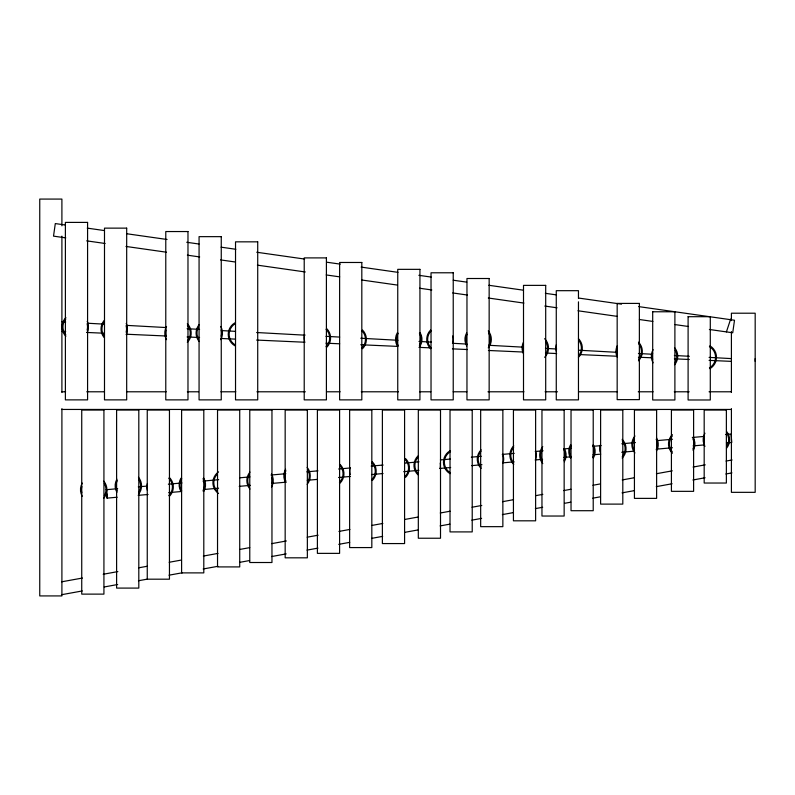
<?xml version="1.0" encoding="UTF-8"?>
<svg xmlns="http://www.w3.org/2000/svg" width="795" height="795" viewBox="0 0 795 795"><rect width="100%" height="100%" fill="white"/><g stroke="black" fill="none" stroke-linecap="round" stroke-linejoin="round"><path stroke-width="1.19" d="M726.411 331.903L730.694 318.974M61.692 581.801L82.451 578.035M103.211 574.258L117.869 571.595M138.628 567.819L147.174 566.269M169.156 562.274L181.369 560.058M203.351 556.063L218.009 553.399M239.991 549.405L249.759 547.626M271.741 543.631L286.389 540.968M307.148 537.191L318.139 535.194M338.909 531.428L349.899 529.43M371.871 525.435L382.862 523.438M404.844 519.443L418.279 516.998M440.261 513.004L450.03 511.235M472.011 507.24L481.78 505.461M502.539 501.685L513.53 499.687M535.512 495.692L542.846 494.361M563.605 490.595L570.929 489.263M592.911 485.268L600.235 483.936M622.217 479.941L634.43 477.716M656.412 473.721L672.292 470.839M693.051 467.062L705.264 464.846M726.024 461.07L732.125 459.967M61.523 594.72L82.282 590.953M104.264 586.958L117.69 584.514M138.449 580.747L147.005 579.187M168.987 575.192L182.413 572.758M203.172 568.981L217.83 566.318M239.812 562.323L249.58 560.545M271.562 556.55L286.22 553.886M306.979 550.12L317.97 548.123M338.73 544.346L349.721 542.349M371.702 538.354L382.693 536.357M404.675 532.362L418.11 529.917M440.092 525.922L449.861 524.153M471.842 520.159L481.611 518.38M502.37 514.604L513.361 512.606M535.343 508.611L542.667 507.28M564.649 503.295L570.75 502.182M592.732 498.187L600.066 496.855M622.048 492.86L634.261 490.644M656.243 486.649L672.113 483.758M692.872 479.991L705.086 477.765M725.845 473.999L731.957 472.886M106.142 489.72L117.66 488.696M138.29 486.858L147.333 486.053M168.361 484.175L181.966 482.963M202.983 481.094L218.675 479.693M239.702 477.815L249.978 476.901M271.006 475.032L285.842 473.711M306.86 471.833L317.99 470.839M338.63 469L350.148 467.977M371.166 466.099L383.15 465.035M404.556 463.127L419.015 461.835M440.42 459.927L450.318 459.053M471.336 457.175L481.233 456.29M502.251 454.422L514.236 453.349M535.254 451.481L543.065 450.785M563.695 448.946L571.506 448.251M593.378 446.303L601.189 445.607M621.819 443.769L635.424 442.557M656.839 440.649L672.52 439.247M692.306 437.479L703.823 436.455M725.696 434.507L731.032 434.03L731.788 442.457L726.451 442.924M117.173 497.223L106.888 498.147L106.46 493.327M138.191 495.355L148.089 494.47M168.729 492.632L181.479 491.499M203.351 489.541L218.575 488.19M239.215 486.351L250.345 485.357M271.751 483.449L286.21 482.158M307.228 480.289L317.503 479.375M338.531 477.497L350.516 476.434M371.533 474.555L383.051 473.532M403.691 471.693L418.915 470.332M439.546 468.493L450.676 467.5M471.703 465.632L481.979 464.717M502.619 462.879L514.136 461.845M535.154 459.977L542.578 459.311M563.595 457.443L571.019 456.777M592.891 454.829L600.702 454.134M621.72 452.266L634.092 451.163M657.197 449.096L672.421 447.744M693.061 445.906L704.579 444.882M652.715 311.769L674.895 311.769L674.895 399.984L652.695 399.984L652.695 311.769M688.112 316.698L710.293 316.698L710.293 399.984L688.102 399.984L688.102 316.698M61.97 321.826L65.687 322.025M61.97 331.336L65.687 331.505M731.41 358.605L709.09 357.382M755.18 358.605L755.18 361.377M731.41 361.377L709.09 360.373M61.901 391.786L65.627 391.786M86.744 391.786L104.135 391.786M126.494 391.786L166.244 391.786M187.352 391.786L198.531 391.786M220.891 391.786L235.797 391.786M256.914 391.786L305.359 391.786M326.477 391.786L340.141 391.786M361.258 391.786L398.514 391.786M419.631 391.786L430.81 391.786M453.17 391.786L466.834 391.786M487.951 391.786L523.975 391.786M545.092 391.786L557.514 391.786M578.631 391.786L617.129 391.786M638.246 391.786L653.152 391.786M674.269 391.786L689.176 391.786M709.051 391.786L731.41 391.786M61.901 409.445L731.41 409.445M86.695 332.449L104.125 333.224M126.375 334.228L166.115 336.007M187.123 336.951L199.585 337.507M220.603 338.461L235.539 339.127M256.616 340.071L304.972 342.238M325.98 343.182L339.684 343.798M360.761 344.742L397.957 346.411M418.975 347.355L431.437 347.912M452.444 348.866L467.39 349.532M488.398 350.476L523.18 352.036M545.43 353.03L556.659 353.536M578.909 354.54L617.407 356.259M638.425 357.203L652.129 357.82M674.379 358.823L689.325 359.489M87.937 323.257L104.125 324.141M126.375 325.364L166.115 327.55M187.123 328.703L199.585 329.388M221.835 330.611L235.539 331.356M256.616 332.519L304.972 335.172M325.98 336.335L339.684 337.08M360.761 338.243L397.957 340.28M418.975 341.443L431.437 342.118M452.444 343.281L466.148 344.026M489.641 345.328L523.18 347.167M545.43 348.389L556.659 349.005M578.909 350.227L616.175 352.274M638.425 353.497L652.129 354.242M674.379 355.474L689.325 356.289M65.13 224.975L55.302 223.574L53.523 236.135L65.806 237.884M87.241 228.125L104.433 230.57M126.544 233.72L167.069 239.484M186.726 242.276L199.008 244.025M221.109 247.175L235.857 249.272M256.735 252.244L304.634 259.061M326.735 262.211L340.25 264.129M361.129 267.1L397.977 272.347M418.856 275.318L431.138 277.067M453.249 280.218L466.754 282.136M488.865 285.286L523.249 290.175M545.36 293.325L556.411 294.895M578.521 298.046L621.511 304.157M638.703 306.612L734.5 320.246L732.722 332.797L709.379 329.478M86.685 240.855L105.109 243.479M125.988 246.45L166.513 252.214M187.391 255.185L199.674 256.934M220.553 259.905L235.29 262.002M257.401 265.152L305.3 271.97M326.179 274.941L339.694 276.859M361.795 280.009L397.421 285.077M419.522 288.227L431.804 289.966M452.683 292.938L467.42 295.044M488.309 298.016L523.925 303.084M544.804 306.055L557.086 307.804M577.965 310.775L617.268 316.37M639.369 319.51L652.884 321.438M674.995 324.579L688.5 326.507M106.53 489.69L107.275 498.107M731.41 320.584L731.41 313.21L755.18 313.21L755.18 492.334L731.41 492.334L731.41 408.64M731.41 331.575L731.41 392.491M578.462 298.513L578.462 290.682L556.271 290.682L556.271 399.875L578.462 399.875L578.462 301.842M106.908 493.894L106.908 497.312M61.901 225.82L61.901 199.078L39.75 199.078L39.75 595.922L61.901 595.922L61.901 408.66M61.901 236.145L61.901 392.541M709.875 345.825A13.207 13.207 0 0 1 709.875 368.701M709.428 346.61A12.313 12.313 0 0 1 709.428 367.926M674.647 347.743A13.207 13.207 0 0 1 674.647 364.726M653.093 362.838A13.207 13.207 0 0 1 653.093 349.631M675.194 350.078A12.313 12.313 0 0 1 675.194 362.391M652.635 359.42A12.313 12.313 0 0 1 652.635 353.05M638.465 342.138A13.207 13.207 0 0 1 638.465 360.821M617.159 357.064A13.207 13.207 0 0 1 617.159 345.895M638.554 343.569A12.313 12.313 0 0 1 638.554 359.4M617.238 354.669A12.313 12.313 0 0 1 617.238 348.299M578.442 338.66A13.207 13.207 0 0 1 578.442 357.343M556.341 351.42A13.207 13.207 0 0 1 556.341 344.583M578.531 340.091A12.313 12.313 0 0 1 578.531 355.912M544.625 338.66A13.207 13.207 0 0 1 544.625 357.343M523.319 353.586A13.207 13.207 0 0 1 523.319 342.416M545.946 341.85A12.313 12.313 0 0 1 545.946 354.153M523.398 351.191A12.313 12.313 0 0 1 523.398 344.811M488.259 330.889A13.207 13.207 0 0 1 488.259 347.872M466.705 345.984A13.207 13.207 0 0 1 466.705 332.777M488.796 333.224A12.313 12.313 0 0 1 488.796 345.537M466.983 344.583A12.313 12.313 0 0 1 466.983 334.178M430.592 348.717A13.207 13.207 0 0 1 430.592 330.044M452.683 335.967A13.207 13.207 0 0 1 452.683 342.804M431.228 348.081A12.313 12.313 0 0 1 431.228 330.68M420.197 332.777A13.207 13.207 0 0 1 420.197 345.984M397.311 345.984A13.207 13.207 0 0 1 397.311 332.777M419.412 333.224A12.313 12.313 0 0 1 419.412 345.537M398.096 345.537A12.313 12.313 0 0 1 398.096 333.224M362.52 330.044A13.207 13.207 0 0 1 362.52 348.717M361.884 330.68A12.313 12.313 0 0 1 361.884 348.081M326.715 328.633A13.207 13.207 0 0 1 326.715 347.316M304.614 341.393A13.207 13.207 0 0 1 304.614 334.556M326.079 329.269A12.313 12.313 0 0 1 326.079 346.68M234.843 345.765A13.207 13.207 0 0 1 234.843 322.889M235.3 344.99A12.313 12.313 0 0 1 235.3 323.664M220.732 326.467A13.207 13.207 0 0 1 220.732 339.674M199.177 341.562A13.207 13.207 0 0 1 199.177 324.579M198.631 339.227A12.313 12.313 0 0 1 198.631 326.914M221.179 329.885A12.313 12.313 0 0 1 221.179 336.255M187.322 323.724A13.207 13.207 0 0 1 187.322 342.406M166.543 339.674A13.207 13.207 0 0 1 166.543 326.467M187.411 325.155A12.313 12.313 0 0 1 187.411 340.985M166.095 336.255A12.313 12.313 0 0 1 166.095 329.885M126.206 323.426A13.207 13.207 0 0 1 126.206 334.596M104.115 337.507A13.207 13.207 0 0 1 104.115 320.514M103.579 335.162A12.313 12.313 0 0 1 103.579 322.859M126.127 325.821A12.313 12.313 0 0 1 126.127 332.201M87.202 321.339A13.207 13.207 0 0 1 87.202 332.509M65.886 336.255A13.207 13.207 0 0 1 65.886 317.583M65.806 334.834A12.313 12.313 0 0 1 65.806 319.004M87.122 323.734A12.313 12.313 0 0 1 87.122 330.104M726.491 431.327A13.207 13.207 0 0 1 726.491 448.32M704.936 446.432A13.207 13.207 0 0 1 704.936 433.225M727.037 433.673A12.313 12.313 0 0 1 727.037 445.985M704.489 443.014A12.313 12.313 0 0 1 704.489 436.644M693.151 437.329A13.207 13.207 0 0 1 693.151 450.546M672.361 453.279A13.207 13.207 0 0 1 672.361 434.597M692.862 438.731A12.313 12.313 0 0 1 692.862 449.145M672.282 451.848A12.313 12.313 0 0 1 672.282 436.028M656.501 437.866A13.207 13.207 0 0 1 656.501 451.073M634.937 452.961A13.207 13.207 0 0 1 634.937 435.978M656.213 439.257A12.313 12.313 0 0 1 656.213 449.672M634.4 450.626A12.313 12.313 0 0 1 634.4 438.313M622.167 439.357A13.207 13.207 0 0 1 622.167 458.039M600.066 452.116A13.207 13.207 0 0 1 600.066 445.279M622.256 440.778A12.313 12.313 0 0 1 622.256 456.608M593.398 444.832A13.207 13.207 0 0 1 593.398 458.039M570.522 458.039A13.207 13.207 0 0 1 570.522 444.832M592.623 445.279A12.313 12.313 0 0 1 592.623 457.592M571.297 457.592A12.313 12.313 0 0 1 571.297 445.279M564.341 448.529A13.207 13.207 0 0 1 564.341 461.736M542.776 463.624A13.207 13.207 0 0 1 542.776 446.641M564.053 449.93A12.313 12.313 0 0 1 564.053 460.335M542.24 461.289A12.313 12.313 0 0 1 542.24 448.976M535.85 451.719A13.207 13.207 0 0 1 535.85 458.556M513.749 464.479A13.207 13.207 0 0 1 513.749 445.796M513.659 463.048A12.313 12.313 0 0 1 513.659 447.217M503.235 455.724A13.207 13.207 0 0 1 503.235 462.561M481.134 468.484A13.207 13.207 0 0 1 481.134 449.801M481.045 467.062A12.313 12.313 0 0 1 481.045 451.232M450.05 473.681A13.207 13.207 0 0 1 450.05 450.795M450.507 472.896A12.313 12.313 0 0 1 450.507 451.58M440.191 463.107A13.207 13.207 0 0 1 440.191 467.699M417.842 474.744A13.207 13.207 0 0 1 417.842 456.062M418.478 474.108A12.313 12.313 0 0 1 418.478 456.698M405.599 458.616A13.207 13.207 0 0 1 405.599 477.288M404.963 459.252A12.313 12.313 0 0 1 404.963 476.652M372.318 461.796A13.207 13.207 0 0 1 372.318 480.478M350.217 474.555A13.207 13.207 0 0 1 350.217 467.718M371.682 462.432A12.313 12.313 0 0 1 371.682 479.842M340.081 464.419A13.207 13.207 0 0 1 340.081 483.102M339.445 465.055A12.313 12.313 0 0 1 339.445 482.466M307.158 467.38A13.207 13.207 0 0 1 307.158 484.374M285.604 482.486A13.207 13.207 0 0 1 285.604 469.269M307.705 469.726A12.313 12.313 0 0 1 307.705 482.028M285.892 481.084A12.313 12.313 0 0 1 285.892 470.67M271.502 473.979A13.207 13.207 0 0 1 271.502 487.186M249.938 489.074A13.207 13.207 0 0 1 249.938 472.091M271.95 477.397A12.313 12.313 0 0 1 271.95 483.767M249.401 486.739A12.313 12.313 0 0 1 249.401 474.426M218.536 493.516A13.207 13.207 0 0 1 218.536 471.872M217.403 491.399A12.313 12.313 0 0 1 217.403 473.989M203.778 478.202A13.207 13.207 0 0 1 203.778 491.409M180.902 491.409A13.207 13.207 0 0 1 180.902 478.202M203.003 478.65A12.313 12.313 0 0 1 203.003 490.962M181.677 490.962A12.313 12.313 0 0 1 181.677 478.65M169.454 477.576A13.207 13.207 0 0 1 169.454 496.259M147.353 490.336A13.207 13.207 0 0 1 147.353 483.499M168.818 478.222A12.313 12.313 0 0 1 168.818 495.623M138.469 477.298A13.207 13.207 0 0 1 138.469 494.281M116.915 492.393A13.207 13.207 0 0 1 116.915 479.186M139.016 479.633A12.313 12.313 0 0 1 139.016 491.946M117.203 490.992A12.313 12.313 0 0 1 117.203 480.587M103.807 481.174A13.207 13.207 0 0 1 103.807 498.167M82.253 496.279A13.207 13.207 0 0 1 82.253 483.062M104.354 483.519A12.313 12.313 0 0 1 104.354 495.822M81.805 492.86A12.313 12.313 0 0 1 81.805 486.48M87.579 222.401L65.389 222.401L65.389 399.875L87.579 399.875L87.579 222.401M126.683 228.135L104.493 228.135L104.493 399.875L126.683 399.875L126.683 228.135M187.978 231.544L165.777 231.544L165.777 399.875L187.978 399.875L187.978 231.544M221.258 236.652L199.068 236.652L199.068 399.875L221.258 399.875L221.258 236.652M257.719 241.839L235.529 241.839L235.529 399.875L257.719 399.875L257.719 241.839M326.407 257.898L304.217 257.898L304.217 399.875L326.407 399.875L326.407 257.898M361.814 262.479L339.624 262.479L339.624 399.875L361.814 399.875L361.814 262.479M419.939 269.346L397.748 269.346L397.748 399.875L419.939 399.875L419.939 269.346M453.229 272.784L431.029 272.784L431.029 399.875L453.229 399.875L453.229 272.784M489.154 278.508L466.963 278.508L466.963 399.875L489.154 399.875L489.154 278.508M545.698 285.375L523.507 285.375L523.507 399.875L545.698 399.875L545.698 285.375M639.369 303.412L617.168 303.412L617.168 399.637L639.369 399.637L639.369 303.412M103.926 410.021L81.736 410.021L81.736 594.123L103.926 594.123L103.926 410.021M138.807 410.021L116.607 410.021L116.607 588.091L138.807 588.091L138.807 410.021M169.454 410.021L147.254 410.021L147.254 579.187L169.454 579.187L169.454 410.021M203.798 410.021L181.608 410.021L181.608 572.887L203.798 572.887L203.798 410.021M239.722 410.021L217.532 410.021L217.532 566.914L239.722 566.914L239.722 410.021M271.96 410.021L249.769 410.021L249.769 562.512L271.96 562.512L271.96 410.021M307.357 410.021L285.166 410.021L285.166 557.822L307.357 557.822L307.357 410.021M339.594 410.021L317.394 410.021L317.394 553.37L339.594 553.37L339.594 410.021M371.822 410.021L349.631 410.021L349.631 547.576L371.822 547.576L371.822 410.021M404.585 410.021L382.385 410.021L382.385 543.571L404.585 543.571L404.585 410.021M440.51 410.021L418.319 410.021L418.319 538.235L440.51 538.235L440.51 410.021M472.22 410.021L450.02 410.021L450.02 531.905L472.22 531.905L472.22 410.021M502.857 410.021L480.667 410.021L480.667 526.658L502.857 526.658L502.857 410.021M535.621 410.021L513.431 410.021L513.431 520.814L535.621 520.814L535.621 410.021M564.152 410.021L541.961 410.021L541.961 516.034L564.152 516.034L564.152 410.021M593.219 410.021L571.029 410.021L571.029 510.708L593.219 510.708L593.219 410.021M622.803 410.021L600.613 410.021L600.613 504.109L622.803 504.109L622.803 410.021M656.62 410.021L634.43 410.021L634.43 498.376L656.62 498.376L656.62 410.021M693.608 410.021L671.417 410.021L671.417 491.34L693.608 491.34L693.608 410.021M726.372 410.021L704.181 410.021L704.181 483.032L726.372 483.032L726.372 410.021"/></g></svg>
